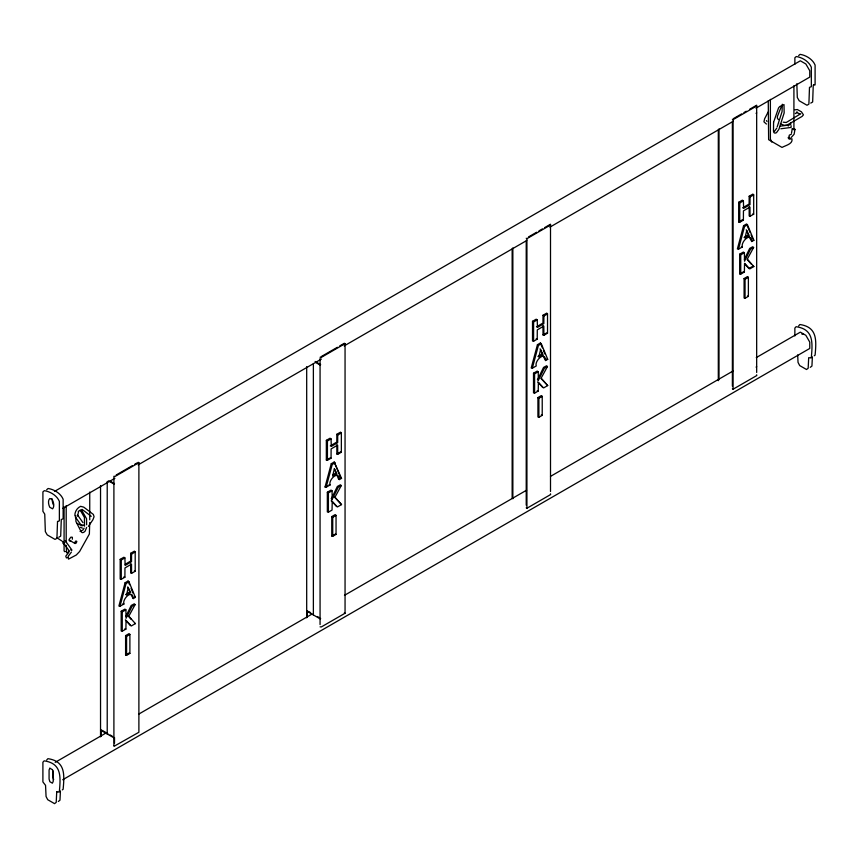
<?xml version="1.0" encoding="UTF-8"?>
<svg xmlns="http://www.w3.org/2000/svg" width="858" height="858" viewBox="0 0 858 858"><rect width="100%" height="100%" fill="white"/><g stroke="black" fill="none" stroke-linecap="round" stroke-linejoin="round"><path stroke-width="1.29" d="M64.082 507.046L64.082 550.697L64.511 551.587L65.498 551.512M66.195 545.302L66.624 552.809L68.157 552.413L68.833 551.115M66.195 542.664L66.195 505.63M75.708 515.551L75.954 521.546L81.231 531.896L82.207 532.679L83.634 532.41L85.114 531.188L86.626 527.434M84.513 526.211L84.427 517.481L80.126 509.952M86.626 524.764L86.54 518.704L81.574 510.049L78.217 511.282M89.736 522.468L89.371 534.019L79.622 551.49L76.298 554.997L68.522 559.126L68.157 556.402L71.375 552.134M89.736 519.819L89.736 492.042M100.536 736.818L100.536 485.649M101.147 736.464L101.147 729.761L100.536 730.115L113.9 737.837L114.511 737.483L114.511 743.232M306.692 617.792L306.692 366.634M307.303 617.449L307.303 610.746L306.692 611.089L320.066 618.811L320.667 618.457M512.151 498.369L512.151 248.809M512.859 498.777L512.859 247.887M718.307 380.673L718.307 129.783M719.015 379.751L719.015 128.861M790.668 124.796L790.679 122.833M61.293 519.326L60.693 536.132L58.805 537.226M813.255 85.189L812.655 101.995L810.756 103.089M60.425 790.958L59.974 800.192L58.312 801.479M812.387 356.821L811.936 366.055L810.274 367.331M74.861 515.755C74.7 511.808 77.016 507.979 80.609 506.327L83.73 507.142L93.35 514.425L94.069 516.731L92.889 519.798L88.374 526.372M791.183 125.815L791.022 127.445L780.855 128.775M791.484 133.172L792.256 128.807L794.991 129.344L794.122 134.234L791.28 137.409M125.096 582.764L118.897 606.005L119.991 606.274L123.906 604.011C122.05 598.873 132.915 588.47 133.258 598.605L135.382 597.383L128.979 581.799L128.056 581.048L125.096 582.764L126.072 583.483L128.979 581.799M119.991 606.274L126.072 583.483M339.414 479.579C339.071 469.455 328.206 479.847 330.062 484.984L326.147 487.247L325.053 486.979L331.252 463.738L334.212 462.022L341.538 478.356L339.414 479.579L338.588 479.172L336.679 474.517M326.147 487.247L332.228 464.457L335.135 462.773M537.43 344.712L531.22 367.953L532.325 368.221L536.239 365.958C534.384 360.821 545.238 350.418 545.591 360.553L547.715 359.33L541.301 343.747L540.39 342.996L537.43 344.712L538.406 345.431L541.301 343.747M532.325 368.221L538.406 345.431M743.586 225.686L737.387 248.927L738.481 249.195L742.395 246.932C740.54 241.795 751.394 231.403 751.747 241.527L753.871 240.304L747.457 224.721L746.546 223.97L743.586 225.686L744.562 226.405L747.457 224.721M738.481 249.195L744.562 226.405M777.176 126.887L782.046 111.712L782.292 104.247M781.767 105.48L777.477 116.216L777.305 117.911L778.335 119.573M78.464 511.979L77.552 516.066L77.51 514.961L82.947 522.608M341.269 485.596L334.985 497.168L341.527 504.601L337.451 506.96L332.218 501.383L332.046 510.07L328.41 512.172L327.338 511.904L327.338 492.235L331.049 490.09L332.046 490.797L332.207 499.281L338.245 487.215L341.269 485.596L340.454 484.791L337.376 486.443L331.478 498.498M125.858 616.43L131.21 605.469L134.288 603.817L135.103 604.622L128.829 616.183L135.371 623.627L131.295 625.986L126.062 620.398L125.89 629.096L122.254 631.198L121.182 630.92L121.182 611.261L124.893 609.116L125.89 609.824L126.051 618.307L132.089 606.241L135.103 604.622M537.655 379.472L543.543 367.417L546.621 365.765L547.436 366.57L541.162 378.131L547.704 385.574L543.618 387.923L538.384 382.346L538.223 391.044L534.588 393.146L533.515 392.867L533.515 373.209L537.226 371.064L538.223 371.761L538.384 380.255L544.422 368.189L547.436 366.57M744.347 259.352L749.699 248.391L752.777 246.739L753.592 247.544L747.318 259.105L753.86 266.548L749.785 268.908L744.551 263.331L744.379 272.018L740.744 274.12L739.671 273.841L739.671 254.183L743.382 252.037L744.379 252.745L744.54 261.229L750.578 249.163L753.592 247.544M776.769 128.153L774.366 131.456M768.253 111.819L764.65 118.715L763.931 121.847L766.441 124.067M84.105 528.131L83.001 529.965L80.084 531.456M63.728 542.267L63.009 543.446L64.253 544.133M795.355 113.578L797.511 112.259L796.449 112.216L799.742 114.06M800.761 113.728L786.228 122.501L783.193 122.179M46.664 760.038L47.919 758.665C65.39 761.228 64.5 774.216 63.138 789.253L62.312 789.886M798.626 325.901L799.881 324.517C817.352 327.08 816.462 340.068 815.1 355.115L814.274 355.748M68.833 552.295L65.766 556.166L66.409 557.904L67.374 557.7M46.675 489.714L48.112 488.492C54.097 489.392 60.714 493.382 63.138 499.227L63.138 518.672L62.194 519.208M798.637 55.577L800.074 54.354C806.059 55.255 812.676 59.245 815.1 65.079L815.1 84.524L814.821 85.135L813.556 84.728M794.991 129.344L794.272 129.923L792.256 128.807M54.462 491.43L800.342 60.8L805.855 63.985L809.759 70.742L809.759 77.113L755.973 108.162M116.216 474.967L132.4 465.626M134.717 464.285L137.033 462.955M321.214 356.606L337.409 347.265M339.714 345.924L344.348 343.254L345.055 343.661L345.055 613.245L321.375 626.908L320.066 626.855M528.539 236.915L536.636 232.239M538.942 230.909L542.417 228.904M544.723 227.574L550.504 224.228L550.611 224.989L526.93 238.663L526.222 238.256M733.536 118.554L741.634 113.889M743.95 112.548L746.256 111.218M749.731 109.213L756.67 105.212L756.767 105.963L733.086 119.637L732.378 119.23M138.889 462.687L115.219 476.362L113.9 476.297L113.9 745.881L114.607 745.988L138.889 732.271L138.889 462.687L138.181 462.28M345.055 343.661L321.375 357.336L320.066 357.282M62.72 508.408L114.918 478.271M138.127 464.875L321.396 359.062M344.176 345.913L526.715 240.53M549.924 227.134L733.193 121.31M756.059 113.277L756.67 112.924M788.041 137.827L789.242 137.355L790.111 138.235M131.564 573.359L131.499 564.156L124.957 567.932L124.903 577.198L121.268 579.3L120.184 579.032L120.184 559.362L123.895 557.228L124.903 557.925L125.139 565.465L131.51 561.722L131.564 554.075L130.684 553.303L134.395 551.158L135.199 551.973L135.199 571.256L131.564 573.359L130.684 572.972L130.684 563.749M337.72 454.332L337.655 445.13L331.113 448.906L331.059 458.183L327.424 460.274L326.34 460.006L326.34 440.336L330.051 438.202L331.059 438.899L331.295 446.439L337.666 442.696L337.72 435.049L336.84 434.277L340.551 432.132L341.355 432.958L341.355 452.23L337.72 454.332L336.84 453.946L336.84 444.723M543.886 335.306L543.833 326.094L537.29 329.88L537.226 339.146L533.59 341.248L532.518 340.98L532.518 321.31L536.218 319.176L537.226 319.873L537.462 327.413L543.843 323.67L543.886 316.023L543.017 315.251L546.728 313.106L547.522 313.921L547.522 333.204L543.886 335.306L543.017 334.92L542.953 325.525M750.053 216.28L749.989 207.078L743.446 210.853L743.393 220.12L739.757 222.222L738.674 221.954L738.674 202.284L742.385 200.15L743.393 200.847L743.629 208.387L749.999 204.644L750.053 196.997L749.173 196.225L752.884 194.08L753.689 194.895L753.689 214.178L750.053 216.28L749.173 215.894L749.173 206.671M121.268 579.3L121.268 560.017L124.903 557.925M131.564 554.075L135.199 551.973M327.424 460.274L327.424 441.001L331.059 438.899M337.72 435.049L341.355 432.958M533.59 341.248L533.59 321.964L537.226 319.873M543.886 316.023L547.522 313.921M739.757 222.222L739.757 202.938L743.393 200.847M750.053 196.997L753.689 194.895M125.182 564.307L130.641 561.1L130.684 553.303M330.287 445.892L336.797 442.074L336.84 434.277M536.465 326.866L542.964 323.048L543.017 315.251M742.62 207.84L749.12 204.022L749.173 196.225M326.34 460.006L329.129 458.397M336.84 453.946L339.629 452.338M543.017 334.92L545.795 333.312M738.674 221.954L742.385 219.809L743.393 220.12M125.622 594.573L129.794 591.956L127.767 586.851M332.765 474.978L335.961 472.93L334.438 469.058M537.945 356.52L542.127 353.904L540.1 348.798M744.101 237.505L748.283 234.877L746.256 229.772M325.053 486.979L327.048 485.832M122.254 631.198L122.254 611.915L125.89 609.824M328.41 512.172L328.41 492.889L332.046 490.797M534.588 393.146L534.588 373.863L538.223 371.761M740.744 274.12L740.744 254.837L744.379 252.745M739.671 273.841L742.449 272.243M125.6 635.617L128.979 633.665L129.89 634.416L129.89 653.421L126.576 655.34L125.6 655.008L125.6 635.617L126.576 636.325L126.576 655.34M331.756 516.591L335.135 514.639L336.046 515.39L336.046 534.405L332.732 536.314L331.756 535.982L331.756 516.591L332.732 517.299L332.732 536.314M537.923 397.565L541.312 395.613L542.224 396.364L542.224 415.369L538.899 417.288L537.923 416.956L537.923 397.565L538.899 398.273L538.899 417.288M744.09 278.539L747.468 276.587L748.38 277.338L748.38 296.353L745.055 298.262L744.09 297.93L744.09 278.539L745.055 279.247L745.055 298.262M126.576 636.325L129.89 634.416M332.732 517.299L336.046 515.39M538.899 398.273L542.224 396.364M745.055 279.247L748.38 277.338M125.6 655.008L128.979 653.056L129.89 653.421M331.756 535.982L334.009 534.673M55.202 762.344L106.242 732.871M138.717 714.124L311.98 614.092M344.466 595.334L526.576 490.197M550.514 476.372L733.064 370.988M756.263 357.593L800.342 332.143L805.855 335.328L809.759 342.085L809.759 348.455L62.72 779.75M756.059 367.085L756.67 366.741M113.9 745.881L114.511 745.527M526.222 507.829L526.93 508.236L550.611 494.562L550.504 493.811M732.378 388.803L733.086 389.21L756.767 375.547L756.67 374.785M83.548 525.139L82.003 525.857L76.845 523.283M75.107 543.522L76.319 542.964L76.812 541.398L75.901 540.98L74.85 542.288L75.107 543.522L68.962 539.972M789.499 124.968L780.351 126.126M794.862 109.856L797.361 109.534L801.458 111.84L803.442 114.865L802.069 116.431L786.958 125.15L784.373 125.354L780.244 123.756M791.29 134.277L789.285 135.156L788.738 138.235L789.167 139.135L791.955 138.792C793.2 143.994 785.413 145.463 782.013 147.415L768.629 139.682L768.264 100.761M70.914 541.033L69.444 540.915L69.444 538.963L70.903 537.14L72.362 537.269L72.372 539.21M801.855 334.084L803.099 334.212M748.895 236.443L751.747 241.527M741.376 246.621L742.395 246.932M329.054 484.673L330.062 484.984M122.887 603.7L123.906 604.011M536.218 338.835L537.226 339.146M330.051 457.861L331.059 458.183M123.895 576.887L124.903 577.198M743.382 271.707L744.379 272.018M537.226 390.733L538.223 391.044M124.893 628.785L125.89 629.096M747.468 295.978L748.38 296.353M541.312 414.993L542.224 415.369M335.135 534.03L336.046 534.405M81.521 524.753L83.419 525.536M80.341 527.273L82.411 528.131M331.22 500.89L332.218 501.383M545.591 360.553L542.846 355.491M133.258 598.605L130.995 594.712M753.86 266.548L753.045 266.119L748.884 268.522L744.669 263.749M547.704 385.574L541.076 378.571M341.527 504.601L334.073 496.664M134.556 623.198L135.371 623.627M537.387 379.719L538.384 380.255M331.209 498.745L332.207 499.281M752.884 213.749L753.689 214.178M546.728 332.775L547.522 333.204M340.551 451.801L341.355 452.23M134.395 570.827L135.199 571.256M753.088 239.865L753.871 240.304M546.921 358.891L547.715 359.33M341.538 478.356L340.755 477.917L334.212 462.022M134.599 596.943L135.382 597.383M315.101 361.433L320.667 364.65L320.066 364.993L315.605 362.419M344.348 612.837L345.055 613.245M110.06 481.102L114.511 483.665L113.9 484.019L108.333 480.802M308.419 611.389L310.639 612.666M317.331 616.527L319.551 617.814M102.263 730.405L107.829 733.622M110.06 734.909L112.28 736.196M56.896 537.741L61.948 541.044M738.674 202.284L739.757 202.938M532.518 321.31L533.59 321.964M326.34 440.336L327.424 441.001M120.184 559.362L121.268 560.017M739.671 254.183L740.744 254.837M533.515 373.209L534.588 373.863M327.338 492.235L328.41 492.889M121.182 611.261L122.254 611.915M331.252 463.738L332.228 464.457M82.078 509.373L91.248 516.323M747.232 259.556L751.383 264.243M537.655 381.81L542.728 387.548M331.488 500.847L336.561 506.574M127.917 615.69L131.242 619.444M125.332 619.862L130.405 625.6M771.76 142.074L770.387 139.028L770.387 99.346M75.279 516.924L80.695 524.538M65.069 540.476L71.965 550.117M62.645 541.72L69.337 551.083M766.387 120.581L766.966 121.407M70.839 549.678L71.375 550.611M787.751 124.978L788.288 126.083M747.05 225.193L750.064 232.529M751.072 234.974L752.584 238.642M540.39 342.996L542.395 347.887M543.404 350.332L544.916 354M128.056 581.048L129.569 584.716M131.07 588.384L133.087 593.275M53.657 779.557L52.842 776.908L52.842 770.377M797.683 354.944L798.026 362.376L799.688 365.572L806.509 369.508L808.172 368.232L808.686 357.679L811.089 357.936L811.336 357.293C812.698 342.245 813.588 329.257 796.117 326.694L794.862 328.067L794.862 335.95M796.835 83.73L797.307 97.48L799.195 100.761L806.992 105.255L808.89 104.161L809.491 87.355L811.336 86.701L811.336 67.256C808.912 61.411 802.294 57.432 796.299 56.521L794.873 57.754L794.873 64.232M793.918 85.757L793.918 129.397M756.67 106.489L756.67 372.479M733.086 119.637L733.086 389.21M732.378 121.9L732.378 386.132M550.504 225.515L550.504 491.505M526.93 238.663L526.93 508.236M526.222 240.916L526.222 505.158M320.066 358.569L320.066 624.56M313.374 363.813L313.374 614.95M107.218 481.499L107.218 733.976M53.486 505.03A8.945 5.169 60 0 1 52.338 498.927M57.529 521.503L56.928 538.309L55.03 539.403L47.244 534.899L45.345 531.617L44.745 514.124L42.911 511.336L42.911 491.891L44.348 490.669C50.332 491.57 56.95 495.559 59.374 501.394L59.374 520.838L57.529 521.503M56.725 791.816L56.21 802.369L54.547 803.646L47.726 799.71L46.064 796.514L45.549 785.36L42.9 781.917L42.9 762.215L44.155 760.832C61.626 763.395 60.736 776.383 59.374 791.43L59.138 792.073L56.725 791.816M773.573 122.319L773.487 131.145L773.895 132.593L774.999 133.162L776.479 132.679L778.882 129.376L784.158 112.934L783.987 104.569L779.707 106.553L778.538 107.936L773.573 122.319M128.25 587.741L126.448 595.077L130.684 592.492L128.25 587.741M334.406 468.725L332.604 476.061L336.84 473.466L334.406 468.725M540.583 349.689L538.781 357.025L543.007 354.44L540.583 349.689M746.739 230.673L744.937 237.998L749.173 235.414L746.739 230.673M49.893 768.232L49.078 769.937L49.078 779.085L49.893 781.735L52.381 783.172L53.196 781.456L53.196 772.318L52.381 769.669L49.893 768.232M51.137 498.82L49.721 498.573A8.945 5.169 60 0 0 49.721 507.196L52.553 508.837A8.945 5.169 60 0 0 52.553 500.214L51.137 498.82"/></g></svg>
